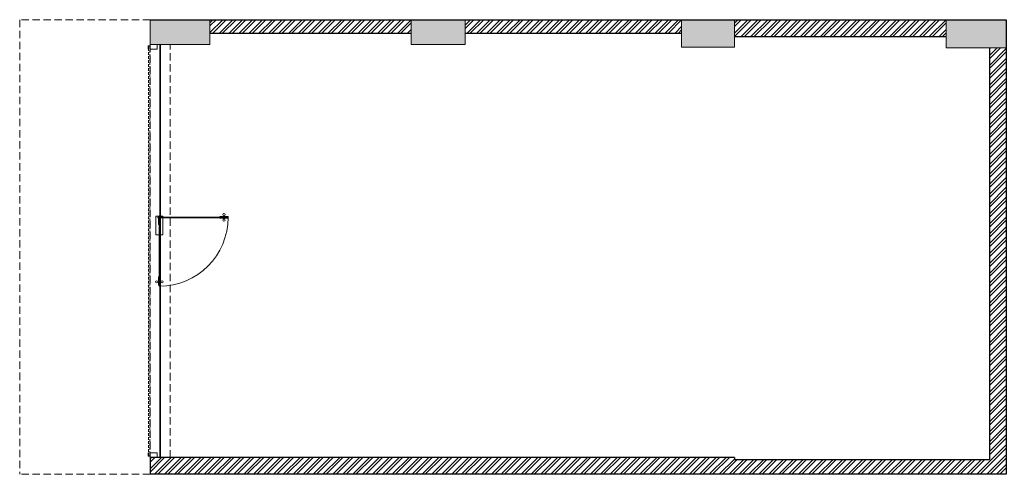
# Model space of a CAD drawing. Header units: millimetres. Extents: x 1426981 to 1441736, y -8622 to -1822.
import ezdxf

# ---------------------------------------------------------------- set-up
doc = ezdxf.new("R2010")
doc.units = ezdxf.units.MM
doc.header["$LTSCALE"] = 40
for name, pattern in [('a_p6_plan_L18$0$HIDDEN', [0.375, 0.25, -0.125]), ('CONTINOUS', [0]), ('HIDDENX2', [0.75, 0.5, -0.25])]:
    doc.linetypes.add(name, pattern=pattern)
doc.layers.add('A-CARPET AREA', color=3, linetype='CONTINOUS', lineweight=0, true_color=0x0aff0a)
for name, color, linetype, lineweight in [('A-Glazing', 4, 'Continuous', 20), ('A-shutter', 8, 'Continuous', 18), ('beam', 90, 'Continuous', 9), ('Column', 243, 'Continuous', 9), ('column hatch', 5, 'Continuous', 0), ('Glass-FrontGlazing', 150, 'Continuous', 20), ('Glazing', 141, 'Continuous', 15), ('LN-HATCH', 251, 'Continuous', 0), ('rolling shutter', 1, 'Continuous', 5)]:
    doc.layers.add(name, color=color, linetype=linetype, lineweight=lineweight)
doc.layers.add('A-WALL', color=1, linetype='Continuous')

# ---------------------------------------------------------------- blocks, each defined once
blk = doc.blocks.new('*U7')
at = {"layer": 'A-shutter', "color": 5, "ltscale": 10}
for points in [[(41034165, -1561539), (41034165, -1561544), (41034120, -1561544), (41034120, -1561564), (41034165, -1561564), (41034165, -1561569), (41034115, -1561569), (41034115, -1561539)], [(41040205, -1561539), (41040205, -1561544), (41040250, -1561544), (41040250, -1561564), (41040205, -1561564), (41040205, -1561569), (41040255, -1561569), (41040255, -1561539)]]:
    blk.add_lwpolyline(points, close=True, dxfattribs=at)
at = {"layer": 'A-shutter', "color": 5, "linetype": 'HIDDENX2', "ltscale": 2, "true_color": 0x0505ff}
blk.add_lwpolyline([(41034120, -1561544), (41034120, -1561564), (41040250, -1561564), (41040250, -1561544)], close=True, dxfattribs=at)
blk = doc.blocks.new('A$Cc7694f99')
at = {"layer": 'column hatch'}
h = blk.add_hatch(color=8, dxfattribs=at)
h.dxf.hatch_style = 1
h.paths.add_polyline_path([(14755, 6380), (14755, 6800), (13855, 6800), (13855, 6380)])
h.paths.add_polyline_path([(10690, 6390), (10690, 6800), (9900, 6800), (9900, 6390)])
h.paths.add_polyline_path([(6660, 6430), (6660, 6800), (5855, 6800), (5855, 6430)])
h.paths.add_polyline_path([(2845, 6430), (2845, 6435), (2845, 6800), (1950, 6800), (1950, 6430)])
at = {"layer": 'LN-HATCH'}
h = blk.add_hatch(dxfattribs=at)
h.set_pattern_fill('ANSI32', color=256, scale=11, angle=180)
h.set_pattern_definition([(225, (-924539.29, -36909.92), (74.087113, -74.087113), []), (225, (-924588.68, -36909.92), (74.087113, -74.087113), [])])
h.paths.add_polyline_path([(14755, 0), (14755, 6380), (14505, 6380), (14505, 220), (10690, 220), (10690, 250), (1950, 250), (1950, 0)])
h.paths.add_polyline_path([(13855, 6550), (13855, 6800), (10690, 6800), (10690, 6550)])
h.paths.add_polyline_path([(9900, 6600), (9900, 6800), (6660, 6800), (6660, 6600)])
h.paths.add_polyline_path([(5855, 6600), (5855, 6800), (2845, 6800), (2845, 6600)])
at = {"layer": 'A-WALL'}
for p, q in [((1950, 6800), (14755, 6800)), ((14755, 6800), (14755, 0)), ((2845, 6600), (5855, 6600)), ((6660, 6600), (9900, 6600)), ((10690, 6550), (13855, 6550)), ((14505, 6380), (14505, 220)), ((10690, 250), (1950, 250)), ((1950, 250), (1950, 0)), ((10690, 250), (10690, 220)), ((10690, 220), (14505, 220)), ((14755, 0), (1950, 0))]:
    blk.add_line(p, q, dxfattribs=at)
at = {"layer": 'beam', "linetype": 'a_p6_plan_L18$0$HIDDEN', "lineweight": 5, "ltscale": 11}
for p, q in [((1950, 6800), (0, 6800)), ((0, 6800), (0, 0)), ((1950, 0), (0, 0))]:
    blk.add_line(p, q, dxfattribs=at)
blk.add_lwpolyline([(1950, 250), (2250, 250), (2250, 6430), (1950, 6430)], close=True, dxfattribs=at)
at = {"layer": 'Column'}
for p, q in [((1950, 6430), (1950, 6800)), ((2845, 6800), (2845, 6430)), ((5855, 6800), (5855, 6430)), ((6660, 6430), (6660, 6800)), ((9900, 6390), (9900, 6800)), ((10690, 6390), (10690, 6800)), ((13855, 6380), (13855, 6800)), ((2015, 6430), (1950, 6430)), ((2845, 6430), (1950, 6430)), ((2055, 6430), (2015, 6430)), ((5855, 6430), (6660, 6430)), ((9900, 6390), (10690, 6390)), ((13855, 6380), (14755, 6380))]:
    blk.add_line(p, q, dxfattribs=at)
at = {"layer": 'rolling shutter', "color": 2}
for points in [[(2055, 6430), (1950, 6430), (1950, 6360), (2055, 6360)], [(2055, 320), (1950, 320), (1950, 250), (2055, 250)]]:
    blk.add_lwpolyline(points, close=True, dxfattribs=at)
at = {"layer": 'rolling shutter', "color": 2, "xscale": -1, "rotation": 270}
blk.add_blockref('*U7', (1563489, -41033845), dxfattribs=at)
blk = doc.blocks.new('Entrance Door')
at = {"layer": 'Glazing', "ltscale": 111}
blk.add_hatch(color=256, dxfattribs=at).paths.add_polyline_path([(18, -35), (18, -1235), (30, -1235), (30, -35)])
at = {"layer": 'Glazing'}
for p, q in [((30, -54), (18, -66)), ((1118, -31), (1118, -54)), ((1118, -89), (1118, -66)), ((1133, -31), (1133, -54)), ((1133, -89), (1133, -66))]:
    blk.add_line(p, q, dxfattribs=at)
at = {"layer": 'Glazing', "ltscale": 44}
for p, q in [((-5, -1156), (18, -1156)), ((-5, -1171), (18, -1171)), ((53, -1156), (30, -1156)), ((53, -1171), (30, -1171))]:
    blk.add_line(p, q, dxfattribs=at)
at = {"layer": 'Glazing'}
for points in [[(320, -120), (0, -120), (0, 0), (320, 0)], [(0, -54), (142, -54), (142, -47), (0, -47)], [(0, -66), (142, -66), (142, -74), (0, -74)], [(1181, -54), (1038, -54), (1038, -47), (1181, -47)], [(1181, -66), (1038, -66), (1038, -74), (1181, -74)]]:
    blk.add_lwpolyline(points, close=True, dxfattribs=at)
at = {"layer": 'Glazing', "ltscale": 222}
blk.add_lwpolyline([(-2, -66), (1199, -66), (1199, -54), (-2, -54)], close=True, dxfattribs=at)
at = {"layer": 'Glazing', "ltscale": 111}
blk.add_lwpolyline([(18, -35), (18, -1235), (30, -1235), (30, -35)], close=True, dxfattribs=at)
at = {"layer": 'Glazing', "ltscale": 44}
for points in [[(18, -1093), (18, -1235), (10, -1235), (10, -1093)], [(30, -1093), (30, -1235), (37, -1235), (37, -1093)]]:
    blk.add_lwpolyline(points, close=True, dxfattribs=at)
at = {"layer": 'Glazing'}
for centre, radius in [((1125, -14), 19), ((24, -59), 19.8), ((1125, -107), 19)]:
    blk.add_circle(centre, radius, dxfattribs=at)
at = {"layer": 'Glazing', "ltscale": 44}
for centre in [(-22, -1164), (70, -1164)]:
    blk.add_circle(centre, 19, dxfattribs=at)
at = {"layer": 'Glazing', "ltscale": 222}
blk.add_arc((24, -60), 1175, 270, 359.9996, dxfattribs=at)

msp = doc.modelspace()

# ---------------------------------------------------------------- linework, layer by layer
at = {"layer": 'Glass-FrontGlazing'}
msp.add_lwpolyline([(1429075, -8372), (1429075, -2192), (1429087, -2192), (1429087, -8372)], close=True, dxfattribs=at)

# ---------------------------------------------------------------- block references
at = {"layer": 'A-CARPET AREA'}
msp.add_blockref('A$Cc7694f99', (1426981, -8622), dxfattribs=at)
at = {"layer": 'A-Glazing', "xscale": -0.8748404702499005, "yscale": 0.8748404702499005, "zscale": 0.8748404702499005, "rotation": 89.99998890931914}
msp.add_blockref('Entrance Door', (1429017, -4759), dxfattribs=at)

doc.saveas('drawing.dxf')
